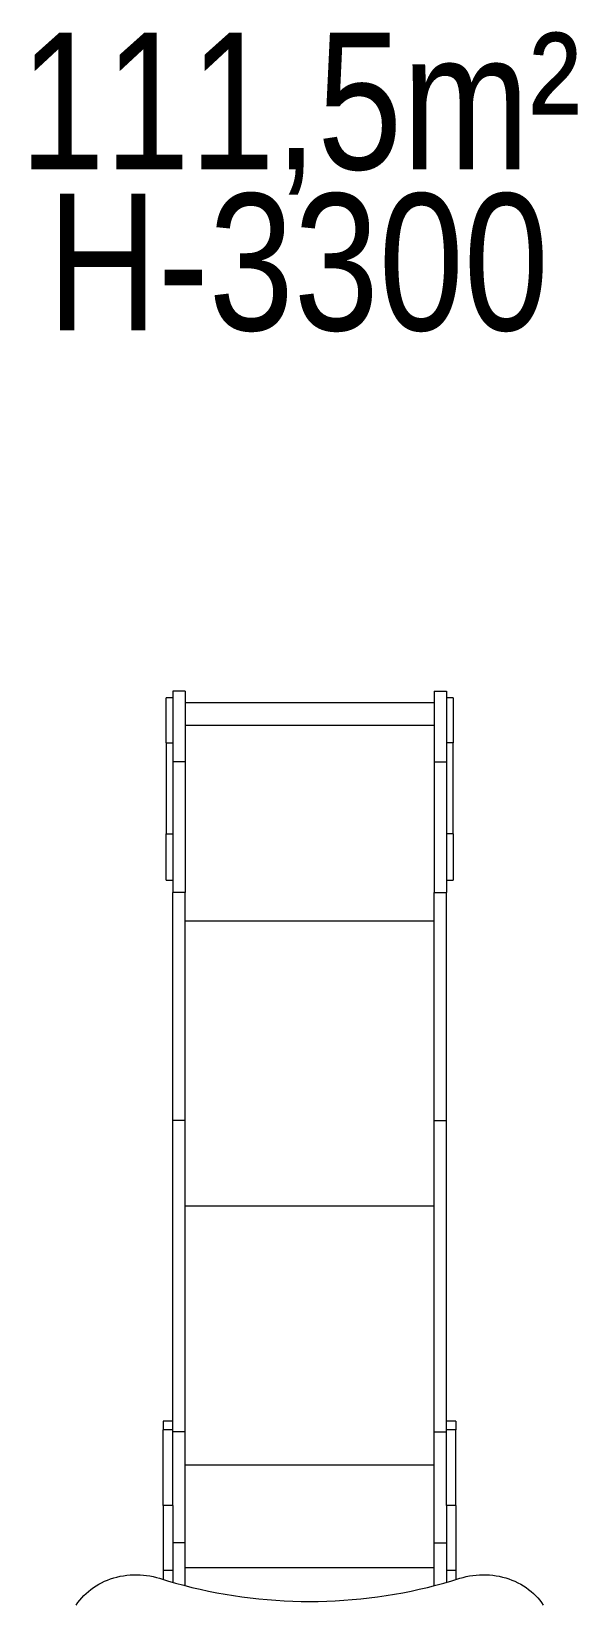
# Model space of a CAD drawing. Header units: millimetres. Extents: x -6796 to 9036, y -6828 to 5710.
# Drawn here: x -3295 to -2097, y 1706 to 5157 of the extents above; entities that cross this region are included whole.
import ezdxf

# ---------------------------------------------------------------- set-up
doc = ezdxf.new("R2010")
doc.units = ezdxf.units.MM
doc.layers.add('DIKOM_РАЗМЕР_ОБЪЕКТА', color=7, linetype='Continuous')
doc.styles.add('style1', font='arial.ttf', dxfattribs={"width": 0.8})

msp = doc.modelspace()

# ---------------------------------------------------------------- linework, layer by layer
at = {"color": 7, "linetype": 'Continuous', "lineweight": 15}
for p, q in [((-2984.748, 3694.954), (-2999.747, 3694.954)), ((-2999.747, 3596.699), (-2999.747, 3694.954)), ((-2957.747, 3709.538), (-2984.748, 3709.538)), ((-2984.748, 3709.538), (-2984.748, 3555.122)), ((-2957.747, 3709.538), (-2957.747, 3555.122)), ((-2411.747, 3709.538), (-2384.747, 3709.538)), ((-2411.747, 3709.538), (-2411.747, 3555.122)), ((-2384.747, 3709.538), (-2384.747, 3555.122)), ((-2369.748, 3694.954), (-2384.747, 3694.954)), ((-2369.748, 3694.954), (-2369.748, 3596.699)), ((-2411.747, 3684.538), (-2957.747, 3684.538)), ((-2957.747, 3635.41), (-2411.747, 3635.41)), ((-2999.747, 3596.699), (-2984.748, 3596.699)), ((-2999.747, 3596.699), (-2999.747, 3396.73)), ((-2369.748, 3596.699), (-2384.747, 3596.699)), ((-2369.748, 3396.73), (-2369.748, 3596.699)), ((-2957.747, 3555.122), (-2984.748, 3555.122)), ((-2984.748, 3555.122), (-2984.748, 3268.251)), ((-2957.747, 3555.122), (-2957.747, 3268.251)), ((-2411.747, 3555.122), (-2384.747, 3555.122)), ((-2411.747, 3555.122), (-2411.747, 3268.251)), ((-2384.747, 3555.122), (-2384.747, 3268.251)), ((-2999.747, 3294.984), (-2999.747, 3396.73)), ((-2999.747, 3396.73), (-2984.748, 3396.73)), ((-2369.748, 3396.73), (-2384.747, 3396.73)), ((-2369.748, 3396.73), (-2369.748, 3294.984)), ((-2999.747, 3294.984), (-2984.748, 3294.984)), ((-2384.747, 3294.984), (-2369.748, 3294.984)), ((-2957.747, 3268.251), (-2984.748, 3268.251)), ((-2984.748, 2767.983), (-2984.748, 3268.251)), ((-2957.747, 2767.983), (-2957.747, 3268.251)), ((-2411.747, 3268.251), (-2384.747, 3268.251)), ((-2411.747, 2767.983), (-2411.747, 3268.251)), ((-2384.747, 2767.983), (-2384.747, 3268.251)), ((-2957.747, 3205.873), (-2411.747, 3205.873)), ((-2957.747, 2767.983), (-2984.748, 2767.983)), ((-2984.748, 2086.422), (-2984.748, 2767.983)), ((-2957.747, 2084.924), (-2957.747, 2767.983)), ((-2411.747, 2767.983), (-2384.747, 2767.983)), ((-2411.747, 2084.924), (-2411.747, 2767.983)), ((-2384.747, 2086.422), (-2384.747, 2767.983)), ((-2957.747, 2580.538), (-2411.747, 2580.538)), ((-2984.748, 2108.022), (-3005.747, 2108.022)), ((-3005.747, 2108.022), (-3005.747, 2089.16)), ((-2363.747, 2108.022), (-2384.747, 2108.022)), ((-2363.747, 2108.022), (-2363.747, 2089.16)), ((-2984.748, 2089.16), (-3005.747, 2089.16)), ((-3005.747, 1923.017), (-3005.747, 2089.16)), ((-2984.748, 1923.017), (-2984.748, 2086.422)), ((-2957.747, 2084.924), (-2984.748, 2084.924)), ((-2957.747, 1840.991), (-2957.747, 2084.924)), ((-2411.747, 2084.924), (-2384.747, 2084.924)), ((-2411.747, 1840.991), (-2411.747, 2084.924)), ((-2363.747, 2089.16), (-2384.747, 2089.16)), ((-2384.747, 1923.017), (-2384.747, 2086.422)), ((-2363.747, 1923.017), (-2363.747, 2089.16)), ((-2957.747, 2012.13), (-2411.747, 2012.13)), ((-2984.748, 1923.017), (-3005.747, 1923.017)), ((-3005.747, 1923.017), (-3005.747, 1780.266)), ((-2984.748, 1923.017), (-2984.748, 1780.266)), ((-2363.747, 1923.017), (-2384.747, 1923.017)), ((-2384.747, 1923.017), (-2384.747, 1780.266)), ((-2363.747, 1923.017), (-2363.747, 1780.266)), ((-2957.747, 1840.991), (-2984.748, 1840.991)), ((-2957.747, 1747.288), (-2957.747, 1840.991)), ((-2411.747, 1840.991), (-2384.747, 1840.991)), ((-2411.747, 1747.168), (-2411.747, 1840.991)), ((-2984.748, 1780.266), (-3005.747, 1780.266)), ((-3005.747, 1780.266), (-3005.747, 1760.88)), ((-2984.748, 1780.266), (-2984.748, 1754.634)), ((-2957.747, 1787.155), (-2411.747, 1787.155)), ((-2363.747, 1780.266), (-2384.747, 1780.266)), ((-2384.747, 1780.266), (-2384.747, 1754.5)), ((-2363.747, 1780.266), (-2363.747, 1760.736))]:
    msp.add_line(p, q, dxfattribs=at)
at = {"color": 7, "linetype": 'Continuous', "lineweight": 15, "flags": 128}
for points in [[(-3196.732, 1704.686), (-3193.02, 1710.144), (-3189.004, 1715.44), (-3184.695, 1720.56), (-3180.103, 1725.492), (-3175.239, 1730.224), (-3170.114, 1734.745), (-3164.741, 1739.045), (-3159.132, 1743.112), (-3153.301, 1746.938), (-3147.261, 1750.513), (-3141.027, 1753.828), (-3134.614, 1756.877), (-3128.037, 1759.651), (-3121.312, 1762.144), (-3114.454, 1764.35), (-3107.48, 1766.264), (-3100.407, 1767.881), (-3093.251, 1769.198), (-3086.029, 1770.211), (-3078.759, 1770.917), (-3071.458, 1771.316), (-3064.143, 1771.406), (-3056.832, 1771.188), (-3049.542, 1770.66), (-3042.29, 1769.826), (-3035.093, 1768.686), (-3027.97, 1767.244), (-3020.936, 1765.503), (-3014.008, 1763.467)], [(-3014.008, 1763.467), (-2996.402, 1758.042), (-2978.676, 1752.916), (-2960.839, 1748.091), (-2942.896, 1743.568), (-2924.854, 1739.35), (-2906.721, 1735.437), (-2888.503, 1731.833), (-2870.207, 1728.537), (-2851.84, 1725.551), (-2833.409, 1722.876), (-2814.922, 1720.514), (-2796.385, 1718.465), (-2777.805, 1716.729), (-2759.189, 1715.309), (-2740.546, 1714.203), (-2721.88, 1713.413), (-2703.201, 1712.939), (-2684.514, 1712.781), (-2665.827, 1712.939), (-2647.148, 1713.413), (-2628.482, 1714.203), (-2609.839, 1715.309), (-2591.223, 1716.729), (-2572.643, 1718.465), (-2554.106, 1720.514), (-2535.619, 1722.876), (-2517.188, 1725.551), (-2498.821, 1728.537), (-2480.525, 1731.833), (-2462.307, 1735.437), (-2444.174, 1739.35), (-2426.132, 1743.568), (-2408.189, 1748.091), (-2390.352, 1752.916), (-2372.626, 1758.042), (-2355.02, 1763.467)], [(-2355.02, 1763.467), (-2348.092, 1765.503), (-2341.058, 1767.244), (-2333.935, 1768.686), (-2326.738, 1769.826), (-2319.486, 1770.66), (-2312.196, 1771.188), (-2304.885, 1771.406), (-2297.57, 1771.316), (-2290.269, 1770.917), (-2282.999, 1770.211), (-2275.777, 1769.198), (-2268.622, 1767.881), (-2261.548, 1766.264), (-2254.574, 1764.35), (-2247.717, 1762.144), (-2240.991, 1759.651), (-2234.414, 1756.877), (-2228.001, 1753.828), (-2221.767, 1750.513), (-2215.727, 1746.938), (-2209.896, 1743.112), (-2204.287, 1739.045), (-2198.914, 1734.745), (-2193.789, 1730.224), (-2188.925, 1725.492), (-2184.333, 1720.56), (-2180.024, 1715.44), (-2176.008, 1710.144), (-2172.295, 1704.686)]]:
    msp.add_lwpolyline(points, dxfattribs=at)

# ---------------------------------------------------------------- texts
at = {"layer": 'DIKOM_РАЗМЕР_ОБЪЕКТА', "char_height": 300, "width": 1252.54025, "attachment_point": 1, "style": 'style1'}
for s, insert in [('111,5m²', (-3320.482, 5154.705)), ('H-3300', (-3259.685, 4801.544))]:
    msp.add_mtext(s, dxfattribs=dict(at, insert=insert))

doc.saveas('drawing.dxf')
